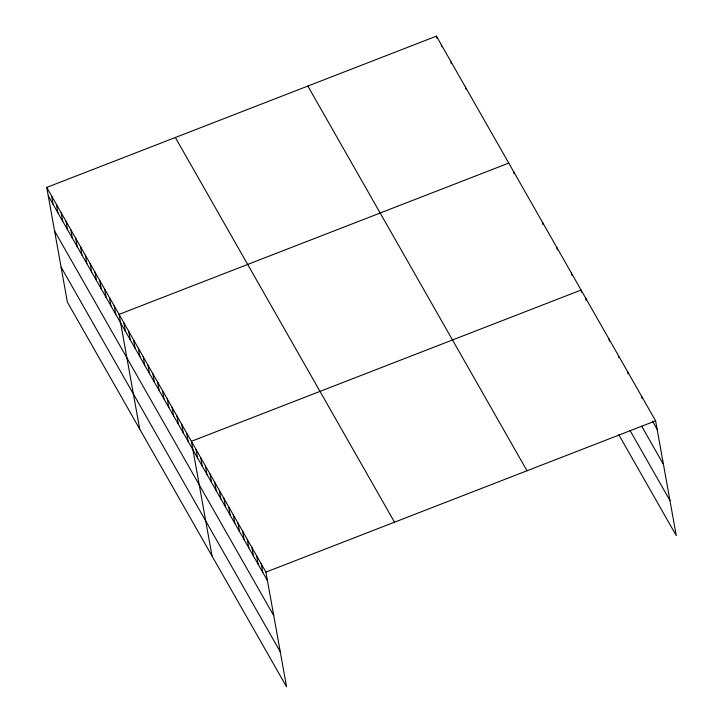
<?xml version="1.0" encoding="UTF-8"?>
<svg xmlns="http://www.w3.org/2000/svg" width="723" height="723" viewBox="0 0 723 723"><rect width="100%" height="100%" fill="white"/><g stroke="black" fill="none" stroke-linecap="round" stroke-linejoin="round"><path stroke-width="1.08" d="M46.742 187.42L265.919 572.11L286.57 686.85L67.393 302.16L46.742 187.42L436.43 36.15L655.607 420.84L676.258 535.58L618.816 434.758M508.757 163.1L119.069 314.369L139.72 429.11M265.919 572.11L655.607 420.84M652.48 421.148L657.135 429.326M641.708 426.236L663.443 464.392M630.095 430.574L669.95 500.515M307.835 86.064L527.013 470.754M175.346 137.497L394.523 522.187M48.269 195.897L267.447 580.587M54.577 230.962L273.755 615.653M61.084 267.094L280.262 651.785M641.635 396.312L642.015 398.436M627.663 371.794L628.043 373.908M618.346 355.445L618.734 357.56M609.037 339.096L609.417 341.211M585.747 298.219L586.127 300.343M581.473 292.164L581.093 290.05L191.405 441.31L212.047 556.059M571.45 273.122L571.83 275.237M556.981 247.727L557.361 249.851M542.512 222.341L542.892 224.464M513.583 171.559L513.963 173.683M465.368 86.932L465.748 89.046M450.899 61.536L451.279 63.66M441.256 44.609L441.636 46.733M436.43 36.15L436.809 38.274M261.265 563.931L262.792 572.417M256.611 555.761L258.138 564.238M251.947 547.582L253.475 556.068M247.293 539.412L248.82 547.889M242.639 531.233L244.157 539.72M237.975 523.063L239.503 531.541M233.321 514.884L234.848 523.371M228.658 506.715L230.185 515.192M224.003 498.536L225.531 507.022M219.349 490.366L220.877 498.843M214.686 482.187L216.213 490.673M210.032 474.008L211.559 482.494M205.377 465.838L206.905 474.324M200.714 457.659L202.241 466.145M196.06 449.489L197.587 457.975M186.579 432.851L188.107 441.337M181.762 424.383L183.281 432.869M176.936 415.924L178.464 424.41M172.11 407.465L173.637 415.942M167.293 398.997L168.821 407.483M162.467 390.537L163.994 399.015M157.65 382.069L159.177 390.556M152.824 373.61L154.351 382.087M148.007 365.142L149.534 373.628M143.181 356.683L144.708 365.16M138.364 348.215L139.891 356.701M133.538 339.756L135.065 348.242M128.721 331.297L130.239 339.774M123.895 322.829L125.422 331.315M114.252 305.901L115.779 314.388M109.426 297.442L110.953 305.919M104.609 288.974L106.136 297.46M99.783 280.515L101.31 288.992M94.966 272.047L96.493 280.533M90.14 263.588L91.667 272.065M85.323 255.12L86.85 263.606M80.497 246.66L82.024 255.147M75.68 238.201L77.198 246.679M70.854 229.733L72.381 238.219M66.028 221.274L67.555 229.751M61.211 212.806L62.738 221.292M56.385 204.347L57.912 212.824M51.568 195.879L53.095 204.365"/></g></svg>
